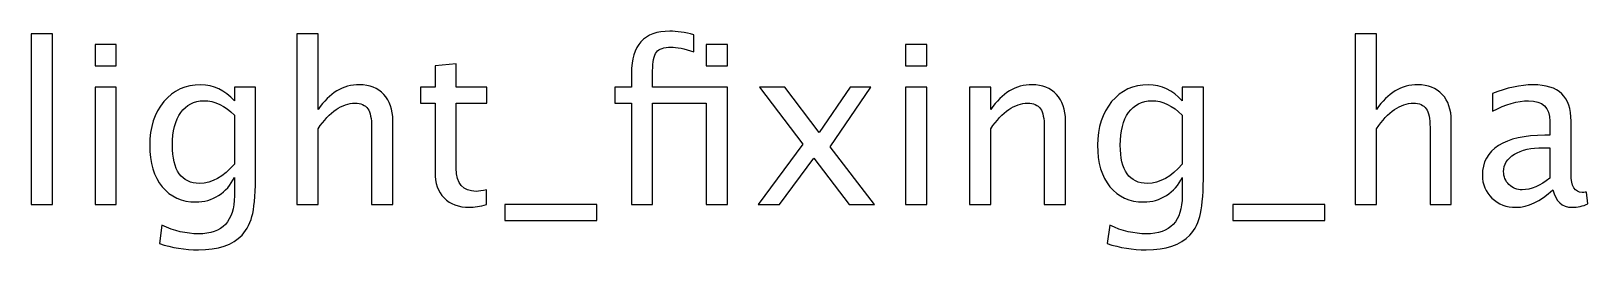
# Model space of a CAD drawing. Header units: centimetres. Extents: x -44 to 32.2, y -22.5 to 43.3.
# Drawn here: x -13.06 to -4.12, y 30.46 to 31.71 of the extents above; entities that cross this region are included whole.
import ezdxf

# ---------------------------------------------------------------- set-up
doc = ezdxf.new("R2010")
doc.units = ezdxf.units.CM
doc.header["$MEASUREMENT"] = 0
doc.layers.add('Layer 1', color=7, linetype='Continuous')

msp = doc.modelspace()

# ---------------------------------------------------------------- linework, layer by layer
at = {"layer": 'Layer 1'}
for points, knots in [([(-13.0627, 30.71887), (-13.0627, 30.71887), (-13.0627, 31.69804), (-13.0627, 31.69804), (-13.0627, 31.69804), (-13.0627, 31.69804), (-12.94078, 31.69804), (-12.94078, 31.69804), (-12.94078, 31.69804), (-12.94078, 31.69804), (-12.94078, 30.71887), (-12.94078, 30.71887), (-12.94078, 30.71887), (-12.94078, 30.71887), (-13.0627, 30.71887), (-13.0627, 30.71887)], [0, 0, 0, 0, 0.2, 0.2, 0.2, 0.2, 0.4, 0.4, 0.4, 0.4, 0.6, 0.6, 0.6, 0.6, 1, 1, 1, 1]), ([(-11.53679, 30.71887), (-11.53679, 30.71887), (-11.53679, 31.69804), (-11.53679, 31.69804), (-11.53679, 31.69804), (-11.53679, 31.69804), (-11.41487, 31.69804), (-11.41487, 31.69804), (-11.41487, 31.69804), (-11.41487, 31.69804), (-11.41487, 31.26476), (-11.41487, 31.26476), (-11.41487, 31.26476), (-11.35031, 31.35895), (-11.27115, 31.40594), (-11.17759, 31.40594), (-11.17759, 31.40594), (-11.11875, 31.40594), (-11.07197, 31.38753), (-11.03747, 31.35048), (-11.03747, 31.35048), (-11.00297, 31.31365), (-10.98561, 31.26391), (-10.98561, 31.20168), (-10.98561, 31.20168), (-10.98561, 31.20168), (-10.98561, 30.71887), (-10.98561, 30.71887), (-10.98561, 30.71887), (-10.98561, 30.71887), (-11.10753, 30.71887), (-11.10753, 30.71887), (-11.10753, 30.71887), (-11.10753, 30.71887), (-11.10753, 31.16189), (-11.10753, 31.16189), (-11.10753, 31.16189), (-11.10753, 31.21184), (-11.11494, 31.2474), (-11.12954, 31.26857), (-11.12954, 31.26857), (-11.14436, 31.28995), (-11.1687, 31.30053), (-11.20278, 31.30053), (-11.20278, 31.30053), (-11.27771, 31.30053), (-11.34841, 31.25164), (-11.41487, 31.15385), (-11.41487, 31.15385), (-11.41487, 31.15385), (-11.41487, 30.71887), (-11.41487, 30.71887), (-11.41487, 30.71887), (-11.41487, 30.71887), (-11.53679, 30.71887), (-11.53679, 30.71887)], [0, 0, 0, 0, 0.0666667, 0.0666667, 0.0666667, 0.0666667, 0.1333333, 0.1333333, 0.1333333, 0.1333333, 0.2, 0.2, 0.2, 0.2, 0.2666667, 0.2666667, 0.2666667, 0.2666667, 0.3333333, 0.3333333, 0.3333333, 0.3333333, 0.4, 0.4, 0.4, 0.4, 0.4666667, 0.4666667, 0.4666667, 0.4666667, 0.5333333, 0.5333333, 0.5333333, 0.5333333, 0.6, 0.6, 0.6, 0.6, 0.6666667, 0.6666667, 0.6666667, 0.6666667, 0.7333333, 0.7333333, 0.7333333, 0.7333333, 0.8, 0.8, 0.8, 0.8, 0.8666667, 0.8666667, 0.8666667, 0.8666667, 1, 1, 1, 1]), ([(-9.6157, 30.71887), (-9.6157, 30.71887), (-9.6157, 31.30053), (-9.6157, 31.30053), (-9.6157, 31.30053), (-9.6157, 31.30053), (-9.71116, 31.30053), (-9.71116, 31.30053), (-9.71116, 31.30053), (-9.71116, 31.30053), (-9.71116, 31.39197), (-9.71116, 31.39197), (-9.71116, 31.39197), (-9.71116, 31.39197), (-9.6157, 31.39197), (-9.6157, 31.39197), (-9.6157, 31.39197), (-9.6157, 31.39197), (-9.6157, 31.47262), (-9.6157, 31.47262), (-9.6157, 31.47262), (-9.6157, 31.63306), (-9.54246, 31.71328), (-9.39599, 31.71328), (-9.39599, 31.71328), (-9.35493, 31.71328), (-9.30836, 31.70651), (-9.25629, 31.69296), (-9.25629, 31.69296), (-9.25629, 31.69296), (-9.25629, 31.59517), (-9.25629, 31.59517), (-9.25629, 31.59517), (-9.31153, 31.61295), (-9.35577, 31.62184), (-9.389, 31.62184), (-9.389, 31.62184), (-9.42943, 31.62184), (-9.45695, 31.61232), (-9.47155, 31.59305), (-9.47155, 31.59305), (-9.48637, 31.57379), (-9.49378, 31.53802), (-9.49378, 31.48574), (-9.49378, 31.48574), (-9.49378, 31.48574), (-9.49378, 31.39197), (-9.49378, 31.39197), (-9.49378, 31.39197), (-9.49378, 31.39197), (-9.06452, 31.39197), (-9.06452, 31.39197), (-9.06452, 31.39197), (-9.06452, 31.39197), (-9.06452, 30.71887), (-9.06452, 30.71887), (-9.06452, 30.71887), (-9.06452, 30.71887), (-9.18644, 30.71887), (-9.18644, 30.71887), (-9.18644, 30.71887), (-9.18644, 30.71887), (-9.18644, 31.30053), (-9.18644, 31.30053), (-9.18644, 31.30053), (-9.18644, 31.30053), (-9.49378, 31.30053), (-9.49378, 31.30053), (-9.49378, 31.30053), (-9.49378, 31.30053), (-9.49378, 30.71887), (-9.49378, 30.71887), (-9.49378, 30.71887), (-9.49378, 30.71887), (-9.6157, 30.71887), (-9.6157, 30.71887)], [0, 0, 0, 0, 0.05, 0.05, 0.05, 0.05, 0.1, 0.1, 0.1, 0.1, 0.15, 0.15, 0.15, 0.15, 0.2, 0.2, 0.2, 0.2, 0.25, 0.25, 0.25, 0.25, 0.3, 0.3, 0.3, 0.3, 0.35, 0.35, 0.35, 0.35, 0.4, 0.4, 0.4, 0.4, 0.45, 0.45, 0.45, 0.45, 0.5, 0.5, 0.5, 0.5, 0.55, 0.55, 0.55, 0.55, 0.6, 0.6, 0.6, 0.6, 0.65, 0.65, 0.65, 0.65, 0.7, 0.7, 0.7, 0.7, 0.75, 0.75, 0.75, 0.75, 0.8, 0.8, 0.8, 0.8, 0.85, 0.85, 0.85, 0.85, 0.9, 0.9, 0.9, 0.9, 1, 1, 1, 1]), ([(-5.45898, 30.71887), (-5.45898, 30.71887), (-5.45898, 31.69804), (-5.45898, 31.69804), (-5.45898, 31.69804), (-5.45898, 31.69804), (-5.33706, 31.69804), (-5.33706, 31.69804), (-5.33706, 31.69804), (-5.33706, 31.69804), (-5.33706, 31.26476), (-5.33706, 31.26476), (-5.33706, 31.26476), (-5.2725, 31.35895), (-5.19334, 31.40594), (-5.09978, 31.40594), (-5.09978, 31.40594), (-5.04094, 31.40594), (-4.99416, 31.38753), (-4.95966, 31.35048), (-4.95966, 31.35048), (-4.92516, 31.31365), (-4.9078, 31.26391), (-4.9078, 31.20168), (-4.9078, 31.20168), (-4.9078, 31.20168), (-4.9078, 30.71887), (-4.9078, 30.71887), (-4.9078, 30.71887), (-4.9078, 30.71887), (-5.02972, 30.71887), (-5.02972, 30.71887), (-5.02972, 30.71887), (-5.02972, 30.71887), (-5.02972, 31.16189), (-5.02972, 31.16189), (-5.02972, 31.16189), (-5.02972, 31.21184), (-5.03713, 31.2474), (-5.05173, 31.26857), (-5.05173, 31.26857), (-5.06655, 31.28995), (-5.09089, 31.30053), (-5.12497, 31.30053), (-5.12497, 31.30053), (-5.1999, 31.30053), (-5.2706, 31.25164), (-5.33706, 31.15385), (-5.33706, 31.15385), (-5.33706, 31.15385), (-5.33706, 30.71887), (-5.33706, 30.71887), (-5.33706, 30.71887), (-5.33706, 30.71887), (-5.45898, 30.71887), (-5.45898, 30.71887)], [0, 0, 0, 0, 0.0666667, 0.0666667, 0.0666667, 0.0666667, 0.1333333, 0.1333333, 0.1333333, 0.1333333, 0.2, 0.2, 0.2, 0.2, 0.2666667, 0.2666667, 0.2666667, 0.2666667, 0.3333333, 0.3333333, 0.3333333, 0.3333333, 0.4, 0.4, 0.4, 0.4, 0.4666667, 0.4666667, 0.4666667, 0.4666667, 0.5333333, 0.5333333, 0.5333333, 0.5333333, 0.6, 0.6, 0.6, 0.6, 0.6666667, 0.6666667, 0.6666667, 0.6666667, 0.7333333, 0.7333333, 0.7333333, 0.7333333, 0.8, 0.8, 0.8, 0.8, 0.8666667, 0.8666667, 0.8666667, 0.8666667, 1, 1, 1, 1]), ([(-12.69567, 31.51516), (-12.69567, 31.51516), (-12.69567, 31.63708), (-12.69567, 31.63708), (-12.69567, 31.63708), (-12.69567, 31.63708), (-12.57375, 31.63708), (-12.57375, 31.63708), (-12.57375, 31.63708), (-12.57375, 31.63708), (-12.57375, 31.51516), (-12.57375, 31.51516), (-12.57375, 31.51516), (-12.57375, 31.51516), (-12.69567, 31.51516), (-12.69567, 31.51516)], [0, 0, 0, 0, 0.2, 0.2, 0.2, 0.2, 0.4, 0.4, 0.4, 0.4, 0.6, 0.6, 0.6, 0.6, 1, 1, 1, 1]), ([(-9.18644, 31.51516), (-9.18644, 31.51516), (-9.18644, 31.63708), (-9.18644, 31.63708), (-9.18644, 31.63708), (-9.18644, 31.63708), (-9.06452, 31.63708), (-9.06452, 31.63708), (-9.06452, 31.63708), (-9.06452, 31.63708), (-9.06452, 31.51516), (-9.06452, 31.51516), (-9.06452, 31.51516), (-9.06452, 31.51516), (-9.18644, 31.51516), (-9.18644, 31.51516)], [0, 0, 0, 0, 0.2, 0.2, 0.2, 0.2, 0.4, 0.4, 0.4, 0.4, 0.6, 0.6, 0.6, 0.6, 1, 1, 1, 1]), ([(-8.04111, 31.51516), (-8.04111, 31.51516), (-8.04111, 31.63708), (-8.04111, 31.63708), (-8.04111, 31.63708), (-8.04111, 31.63708), (-7.91919, 31.63708), (-7.91919, 31.63708), (-7.91919, 31.63708), (-7.91919, 31.63708), (-7.91919, 31.51516), (-7.91919, 31.51516), (-7.91919, 31.51516), (-7.91919, 31.51516), (-8.04111, 31.51516), (-8.04111, 31.51516)], [0, 0, 0, 0, 0.2, 0.2, 0.2, 0.2, 0.4, 0.4, 0.4, 0.4, 0.6, 0.6, 0.6, 0.6, 1, 1, 1, 1]), ([(-10.44755, 30.71908), (-10.48523, 30.70871), (-10.51803, 30.70363), (-10.54576, 30.70363), (-10.54576, 30.70363), (-10.60799, 30.70363), (-10.65646, 30.72141), (-10.69118, 30.75697), (-10.69118, 30.75697), (-10.7261, 30.79253), (-10.74346, 30.84185), (-10.74346, 30.90514), (-10.74346, 30.90514), (-10.74346, 30.90514), (-10.74346, 31.30053), (-10.74346, 31.30053), (-10.74346, 31.30053), (-10.74346, 31.30053), (-10.8277, 31.30053), (-10.8277, 31.30053), (-10.8277, 31.30053), (-10.8277, 31.30053), (-10.8277, 31.39197), (-10.8277, 31.39197), (-10.8277, 31.39197), (-10.8277, 31.39197), (-10.74346, 31.39197), (-10.74346, 31.39197), (-10.74346, 31.39197), (-10.74346, 31.39197), (-10.74346, 31.51368), (-10.74346, 31.51368), (-10.74346, 31.51368), (-10.74346, 31.51368), (-10.62154, 31.52532), (-10.62154, 31.52532), (-10.62154, 31.52532), (-10.62154, 31.52532), (-10.62154, 31.39197), (-10.62154, 31.39197), (-10.62154, 31.39197), (-10.62154, 31.39197), (-10.44501, 31.39197), (-10.44501, 31.39197), (-10.44501, 31.39197), (-10.44501, 31.39197), (-10.44501, 31.30053), (-10.44501, 31.30053), (-10.44501, 31.30053), (-10.44501, 31.30053), (-10.62154, 31.30053), (-10.62154, 31.30053), (-10.62154, 31.30053), (-10.62154, 31.30053), (-10.62154, 30.92715), (-10.62154, 30.92715), (-10.62154, 30.92715), (-10.62154, 30.8391), (-10.58323, 30.79507), (-10.50682, 30.79507), (-10.50682, 30.79507), (-10.49052, 30.79507), (-10.47083, 30.79782), (-10.44755, 30.80311), (-10.44755, 30.80311), (-10.44755, 30.80311), (-10.44755, 30.71908), (-10.44755, 30.71908)], [0, 0, 0, 0, 0.0555556, 0.0555556, 0.0555556, 0.0555556, 0.1111111, 0.1111111, 0.1111111, 0.1111111, 0.1666667, 0.1666667, 0.1666667, 0.1666667, 0.2222222, 0.2222222, 0.2222222, 0.2222222, 0.2777778, 0.2777778, 0.2777778, 0.2777778, 0.3333333, 0.3333333, 0.3333333, 0.3333333, 0.3888889, 0.3888889, 0.3888889, 0.3888889, 0.4444444, 0.4444444, 0.4444444, 0.4444444, 0.5, 0.5, 0.5, 0.5, 0.5555556, 0.5555556, 0.5555556, 0.5555556, 0.6111111, 0.6111111, 0.6111111, 0.6111111, 0.6666667, 0.6666667, 0.6666667, 0.6666667, 0.7222222, 0.7222222, 0.7222222, 0.7222222, 0.7777778, 0.7777778, 0.7777778, 0.7777778, 0.8333333, 0.8333333, 0.8333333, 0.8333333, 0.8888889, 0.8888889, 0.8888889, 0.8888889, 1, 1, 1, 1]), ([(-12.69567, 30.71887), (-12.69567, 30.71887), (-12.69567, 31.39197), (-12.69567, 31.39197), (-12.69567, 31.39197), (-12.69567, 31.39197), (-12.57375, 31.39197), (-12.57375, 31.39197), (-12.57375, 31.39197), (-12.57375, 31.39197), (-12.57375, 30.71887), (-12.57375, 30.71887), (-12.57375, 30.71887), (-12.57375, 30.71887), (-12.69567, 30.71887), (-12.69567, 30.71887)], [0, 0, 0, 0, 0.2, 0.2, 0.2, 0.2, 0.4, 0.4, 0.4, 0.4, 0.6, 0.6, 0.6, 0.6, 1, 1, 1, 1]), ([(-12.3261, 30.49535), (-12.3261, 30.49535), (-12.31171, 30.60076), (-12.31171, 30.60076), (-12.31171, 30.60076), (-12.24101, 30.56774), (-12.17095, 30.55123), (-12.10173, 30.55123), (-12.10173, 30.55123), (-11.96436, 30.55123), (-11.89557, 30.62404), (-11.89557, 30.76946), (-11.89557, 30.76946), (-11.89557, 30.76946), (-11.89557, 30.87529), (-11.89557, 30.87529), (-11.89557, 30.87529), (-11.91674, 30.83063), (-11.94679, 30.79613), (-11.98595, 30.77136), (-11.98595, 30.77136), (-12.02511, 30.7466), (-12.06871, 30.73411), (-12.11676, 30.73411), (-12.11676, 30.73411), (-12.19825, 30.73411), (-12.26281, 30.76332), (-12.31044, 30.82174), (-12.31044, 30.82174), (-12.35806, 30.88016), (-12.38198, 30.95932), (-12.38198, 31.05923), (-12.38198, 31.05923), (-12.38198, 31.16147), (-12.35489, 31.24486), (-12.3007, 31.30942), (-12.3007, 31.30942), (-12.2463, 31.37377), (-12.17624, 31.40594), (-12.09009, 31.40594), (-12.09009, 31.40594), (-12.01474, 31.40594), (-11.94976, 31.37546), (-11.89557, 31.31429), (-11.89557, 31.31429), (-11.89557, 31.31429), (-11.89557, 31.39197), (-11.89557, 31.39197), (-11.89557, 31.39197), (-11.89557, 31.39197), (-11.77365, 31.39197), (-11.77365, 31.39197), (-11.77365, 31.39197), (-11.77365, 31.39197), (-11.77365, 30.9026), (-11.77365, 30.9026), (-11.77365, 30.9026), (-11.77365, 30.7974), (-11.77915, 30.71951), (-11.79016, 30.66892), (-11.79016, 30.66892), (-11.80095, 30.61833), (-11.8217, 30.57684), (-11.85175, 30.54467), (-11.85175, 30.54467), (-11.90509, 30.48815), (-11.98849, 30.45979), (-12.10173, 30.45979), (-12.10173, 30.45979), (-12.17941, 30.45979), (-12.25413, 30.47164), (-12.3261, 30.49535)], [0, 0, 0, 0, 0.0526316, 0.0526316, 0.0526316, 0.0526316, 0.1052632, 0.1052632, 0.1052632, 0.1052632, 0.1578947, 0.1578947, 0.1578947, 0.1578947, 0.2105263, 0.2105263, 0.2105263, 0.2105263, 0.2631579, 0.2631579, 0.2631579, 0.2631579, 0.3157895, 0.3157895, 0.3157895, 0.3157895, 0.3684211, 0.3684211, 0.3684211, 0.3684211, 0.4210526, 0.4210526, 0.4210526, 0.4210526, 0.4736842, 0.4736842, 0.4736842, 0.4736842, 0.5263158, 0.5263158, 0.5263158, 0.5263158, 0.5789474, 0.5789474, 0.5789474, 0.5789474, 0.6315789, 0.6315789, 0.6315789, 0.6315789, 0.6842105, 0.6842105, 0.6842105, 0.6842105, 0.7368421, 0.7368421, 0.7368421, 0.7368421, 0.7894737, 0.7894737, 0.7894737, 0.7894737, 0.8421053, 0.8421053, 0.8421053, 0.8421053, 0.8947368, 0.8947368, 0.8947368, 0.8947368, 1, 1, 1, 1]), ([(-8.88735, 30.71887), (-8.88735, 30.71887), (-8.63102, 31.06622), (-8.63102, 31.06622), (-8.63102, 31.06622), (-8.63102, 31.06622), (-8.87973, 31.39197), (-8.87973, 31.39197), (-8.87973, 31.39197), (-8.87973, 31.39197), (-8.73431, 31.39197), (-8.73431, 31.39197), (-8.73431, 31.39197), (-8.73431, 31.39197), (-8.53789, 31.13268), (-8.53789, 31.13268), (-8.53789, 31.13268), (-8.53789, 31.13268), (-8.36009, 31.39197), (-8.36009, 31.39197), (-8.36009, 31.39197), (-8.36009, 31.39197), (-8.24092, 31.39197), (-8.24092, 31.39197), (-8.24092, 31.39197), (-8.24092, 31.39197), (-8.47375, 31.05055), (-8.47375, 31.05055), (-8.47375, 31.05055), (-8.47375, 31.05055), (-8.2206, 30.71887), (-8.2206, 30.71887), (-8.2206, 30.71887), (-8.2206, 30.71887), (-8.36601, 30.71887), (-8.36601, 30.71887), (-8.36601, 30.71887), (-8.36601, 30.71887), (-8.56879, 30.98557), (-8.56879, 30.98557), (-8.56879, 30.98557), (-8.56879, 30.98557), (-8.76501, 30.71887), (-8.76501, 30.71887), (-8.76501, 30.71887), (-8.76501, 30.71887), (-8.88735, 30.71887), (-8.88735, 30.71887)], [0, 0, 0, 0, 0.0769231, 0.0769231, 0.0769231, 0.0769231, 0.1538462, 0.1538462, 0.1538462, 0.1538462, 0.2307692, 0.2307692, 0.2307692, 0.2307692, 0.3076923, 0.3076923, 0.3076923, 0.3076923, 0.3846154, 0.3846154, 0.3846154, 0.3846154, 0.4615385, 0.4615385, 0.4615385, 0.4615385, 0.5384615, 0.5384615, 0.5384615, 0.5384615, 0.6153846, 0.6153846, 0.6153846, 0.6153846, 0.6923077, 0.6923077, 0.6923077, 0.6923077, 0.7692308, 0.7692308, 0.7692308, 0.7692308, 0.8461538, 0.8461538, 0.8461538, 0.8461538, 1, 1, 1, 1]), ([(-8.04111, 30.71887), (-8.04111, 30.71887), (-8.04111, 31.39197), (-8.04111, 31.39197), (-8.04111, 31.39197), (-8.04111, 31.39197), (-7.91919, 31.39197), (-7.91919, 31.39197), (-7.91919, 31.39197), (-7.91919, 31.39197), (-7.91919, 30.71887), (-7.91919, 30.71887), (-7.91919, 30.71887), (-7.91919, 30.71887), (-8.04111, 30.71887), (-8.04111, 30.71887)], [0, 0, 0, 0, 0.2, 0.2, 0.2, 0.2, 0.4, 0.4, 0.4, 0.4, 0.6, 0.6, 0.6, 0.6, 1, 1, 1, 1]), ([(-7.67408, 30.71887), (-7.67408, 30.71887), (-7.67408, 31.39197), (-7.67408, 31.39197), (-7.67408, 31.39197), (-7.67408, 31.39197), (-7.55216, 31.39197), (-7.55216, 31.39197), (-7.55216, 31.39197), (-7.55216, 31.39197), (-7.55216, 31.26476), (-7.55216, 31.26476), (-7.55216, 31.26476), (-7.4876, 31.35895), (-7.40844, 31.40594), (-7.31488, 31.40594), (-7.31488, 31.40594), (-7.25604, 31.40594), (-7.20926, 31.38753), (-7.17476, 31.35048), (-7.17476, 31.35048), (-7.14026, 31.31365), (-7.1229, 31.26391), (-7.1229, 31.20168), (-7.1229, 31.20168), (-7.1229, 31.20168), (-7.1229, 30.71887), (-7.1229, 30.71887), (-7.1229, 30.71887), (-7.1229, 30.71887), (-7.24482, 30.71887), (-7.24482, 30.71887), (-7.24482, 30.71887), (-7.24482, 30.71887), (-7.24482, 31.16189), (-7.24482, 31.16189), (-7.24482, 31.16189), (-7.24482, 31.21184), (-7.25223, 31.2474), (-7.26683, 31.26857), (-7.26683, 31.26857), (-7.28165, 31.28995), (-7.30599, 31.30053), (-7.34007, 31.30053), (-7.34007, 31.30053), (-7.415, 31.30053), (-7.4857, 31.25164), (-7.55216, 31.15385), (-7.55216, 31.15385), (-7.55216, 31.15385), (-7.55216, 30.71887), (-7.55216, 30.71887), (-7.55216, 30.71887), (-7.55216, 30.71887), (-7.67408, 30.71887), (-7.67408, 30.71887)], [0, 0, 0, 0, 0.0666667, 0.0666667, 0.0666667, 0.0666667, 0.1333333, 0.1333333, 0.1333333, 0.1333333, 0.2, 0.2, 0.2, 0.2, 0.2666667, 0.2666667, 0.2666667, 0.2666667, 0.3333333, 0.3333333, 0.3333333, 0.3333333, 0.4, 0.4, 0.4, 0.4, 0.4666667, 0.4666667, 0.4666667, 0.4666667, 0.5333333, 0.5333333, 0.5333333, 0.5333333, 0.6, 0.6, 0.6, 0.6, 0.6666667, 0.6666667, 0.6666667, 0.6666667, 0.7333333, 0.7333333, 0.7333333, 0.7333333, 0.8, 0.8, 0.8, 0.8, 0.8666667, 0.8666667, 0.8666667, 0.8666667, 1, 1, 1, 1]), ([(-6.88329, 30.49535), (-6.88329, 30.49535), (-6.8689, 30.60076), (-6.8689, 30.60076), (-6.8689, 30.60076), (-6.7982, 30.56774), (-6.72814, 30.55123), (-6.65892, 30.55123), (-6.65892, 30.55123), (-6.52155, 30.55123), (-6.45276, 30.62404), (-6.45276, 30.76946), (-6.45276, 30.76946), (-6.45276, 30.76946), (-6.45276, 30.87529), (-6.45276, 30.87529), (-6.45276, 30.87529), (-6.47393, 30.83063), (-6.50398, 30.79613), (-6.54314, 30.77136), (-6.54314, 30.77136), (-6.5823, 30.7466), (-6.6259, 30.73411), (-6.67395, 30.73411), (-6.67395, 30.73411), (-6.75544, 30.73411), (-6.82, 30.76332), (-6.86763, 30.82174), (-6.86763, 30.82174), (-6.91525, 30.88016), (-6.93917, 30.95932), (-6.93917, 31.05923), (-6.93917, 31.05923), (-6.93917, 31.16147), (-6.91208, 31.24486), (-6.85789, 31.30942), (-6.85789, 31.30942), (-6.80349, 31.37377), (-6.73343, 31.40594), (-6.64728, 31.40594), (-6.64728, 31.40594), (-6.57193, 31.40594), (-6.50695, 31.37546), (-6.45276, 31.31429), (-6.45276, 31.31429), (-6.45276, 31.31429), (-6.45276, 31.39197), (-6.45276, 31.39197), (-6.45276, 31.39197), (-6.45276, 31.39197), (-6.33084, 31.39197), (-6.33084, 31.39197), (-6.33084, 31.39197), (-6.33084, 31.39197), (-6.33084, 30.9026), (-6.33084, 30.9026), (-6.33084, 30.9026), (-6.33084, 30.7974), (-6.33634, 30.71951), (-6.34735, 30.66892), (-6.34735, 30.66892), (-6.35814, 30.61833), (-6.37889, 30.57684), (-6.40894, 30.54467), (-6.40894, 30.54467), (-6.46228, 30.48815), (-6.54568, 30.45979), (-6.65892, 30.45979), (-6.65892, 30.45979), (-6.7366, 30.45979), (-6.81132, 30.47164), (-6.88329, 30.49535)], [0, 0, 0, 0, 0.0526316, 0.0526316, 0.0526316, 0.0526316, 0.1052632, 0.1052632, 0.1052632, 0.1052632, 0.1578947, 0.1578947, 0.1578947, 0.1578947, 0.2105263, 0.2105263, 0.2105263, 0.2105263, 0.2631579, 0.2631579, 0.2631579, 0.2631579, 0.3157895, 0.3157895, 0.3157895, 0.3157895, 0.3684211, 0.3684211, 0.3684211, 0.3684211, 0.4210526, 0.4210526, 0.4210526, 0.4210526, 0.4736842, 0.4736842, 0.4736842, 0.4736842, 0.5263158, 0.5263158, 0.5263158, 0.5263158, 0.5789474, 0.5789474, 0.5789474, 0.5789474, 0.6315789, 0.6315789, 0.6315789, 0.6315789, 0.6842105, 0.6842105, 0.6842105, 0.6842105, 0.7368421, 0.7368421, 0.7368421, 0.7368421, 0.7894737, 0.7894737, 0.7894737, 0.7894737, 0.8421053, 0.8421053, 0.8421053, 0.8421053, 0.8947368, 0.8947368, 0.8947368, 0.8947368, 1, 1, 1, 1]), ([(-4.32381, 30.8046), (-4.39704, 30.73729), (-4.46753, 30.70363), (-4.53526, 30.70363), (-4.53526, 30.70363), (-4.59093, 30.70363), (-4.63729, 30.72099), (-4.6739, 30.75591), (-4.6739, 30.75591), (-4.71073, 30.79084), (-4.72915, 30.83486), (-4.72915, 30.88799), (-4.72915, 30.88799), (-4.72915, 30.96144), (-4.69825, 31.01796), (-4.63644, 31.05733), (-4.63644, 31.05733), (-4.57463, 31.0967), (-4.48594, 31.11638), (-4.37037, 31.11638), (-4.37037, 31.11638), (-4.37037, 31.11638), (-4.3418, 31.11638), (-4.3418, 31.11638), (-4.3418, 31.11638), (-4.3418, 31.11638), (-4.3418, 31.19745), (-4.3418, 31.19745), (-4.3418, 31.19745), (-4.3418, 31.27555), (-4.38244, 31.3145), (-4.46393, 31.3145), (-4.46393, 31.3145), (-4.52701, 31.3145), (-4.59601, 31.2946), (-4.67073, 31.25481), (-4.67073, 31.25481), (-4.67073, 31.25481), (-4.67073, 31.35514), (-4.67073, 31.35514), (-4.67073, 31.35514), (-4.5886, 31.38901), (-4.51113, 31.40594), (-4.43853, 31.40594), (-4.43853, 31.40594), (-4.36381, 31.40594), (-4.30857, 31.38901), (-4.27322, 31.35493), (-4.27322, 31.35493), (-4.23766, 31.32085), (-4.21988, 31.26836), (-4.21988, 31.19745), (-4.21988, 31.19745), (-4.21988, 31.19745), (-4.21988, 30.89328), (-4.21988, 30.89328), (-4.21988, 30.89328), (-4.21988, 30.82365), (-4.1985, 30.78872), (-4.15553, 30.78872), (-4.15553, 30.78872), (-4.15024, 30.78872), (-4.14241, 30.78957), (-4.13204, 30.79126), (-4.13204, 30.79126), (-4.13204, 30.79126), (-4.12336, 30.72353), (-4.12336, 30.72353), (-4.12336, 30.72353), (-4.15109, 30.71019), (-4.18157, 30.70363), (-4.21501, 30.70363), (-4.21501, 30.70363), (-4.27195, 30.70363), (-4.30814, 30.73729), (-4.32381, 30.8046)], [0, 0, 0, 0, 0.05, 0.05, 0.05, 0.05, 0.1, 0.1, 0.1, 0.1, 0.15, 0.15, 0.15, 0.15, 0.2, 0.2, 0.2, 0.2, 0.25, 0.25, 0.25, 0.25, 0.3, 0.3, 0.3, 0.3, 0.35, 0.35, 0.35, 0.35, 0.4, 0.4, 0.4, 0.4, 0.45, 0.45, 0.45, 0.45, 0.5, 0.5, 0.5, 0.5, 0.55, 0.55, 0.55, 0.55, 0.6, 0.6, 0.6, 0.6, 0.65, 0.65, 0.65, 0.65, 0.7, 0.7, 0.7, 0.7, 0.75, 0.75, 0.75, 0.75, 0.8, 0.8, 0.8, 0.8, 0.85, 0.85, 0.85, 0.85, 0.9, 0.9, 0.9, 0.9, 1, 1, 1, 1]), ([(-11.89557, 30.9517), (-11.89557, 30.9517), (-11.89557, 31.23089), (-11.89557, 31.23089), (-11.89557, 31.23089), (-11.94933, 31.28656), (-12.00796, 31.3145), (-12.07125, 31.3145), (-12.07125, 31.3145), (-12.12756, 31.3145), (-12.17158, 31.29206), (-12.20333, 31.24698), (-12.20333, 31.24698), (-12.23529, 31.20211), (-12.25117, 31.13966), (-12.25117, 31.06008), (-12.25117, 31.06008), (-12.25117, 30.91382), (-12.19931, 30.84079), (-12.09538, 30.84079), (-12.09538, 30.84079), (-12.02469, 30.84079), (-11.95801, 30.87783), (-11.89557, 30.9517)], [0, 0, 0, 0, 0.1428571, 0.1428571, 0.1428571, 0.1428571, 0.2857143, 0.2857143, 0.2857143, 0.2857143, 0.4285714, 0.4285714, 0.4285714, 0.4285714, 0.5714286, 0.5714286, 0.5714286, 0.5714286, 0.7142857, 0.7142857, 0.7142857, 0.7142857, 1, 1, 1, 1]), ([(-6.45276, 30.9517), (-6.45276, 30.9517), (-6.45276, 31.23089), (-6.45276, 31.23089), (-6.45276, 31.23089), (-6.50652, 31.28656), (-6.56515, 31.3145), (-6.62844, 31.3145), (-6.62844, 31.3145), (-6.68475, 31.3145), (-6.72877, 31.29206), (-6.76052, 31.24698), (-6.76052, 31.24698), (-6.79248, 31.20211), (-6.80836, 31.13966), (-6.80836, 31.06008), (-6.80836, 31.06008), (-6.80836, 30.91382), (-6.7565, 30.84079), (-6.65257, 30.84079), (-6.65257, 30.84079), (-6.58188, 30.84079), (-6.5152, 30.87783), (-6.45276, 30.9517)], [0, 0, 0, 0, 0.1428571, 0.1428571, 0.1428571, 0.1428571, 0.2857143, 0.2857143, 0.2857143, 0.2857143, 0.4285714, 0.4285714, 0.4285714, 0.4285714, 0.5714286, 0.5714286, 0.5714286, 0.5714286, 0.7142857, 0.7142857, 0.7142857, 0.7142857, 1, 1, 1, 1]), ([(-4.3418, 30.87106), (-4.3418, 30.87106), (-4.3418, 31.04399), (-4.3418, 31.04399), (-4.3418, 31.04399), (-4.3418, 31.04399), (-4.38096, 31.04526), (-4.38096, 31.04526), (-4.38096, 31.04526), (-4.44869, 31.04526), (-4.5033, 31.03277), (-4.545, 31.0078), (-4.545, 31.0078), (-4.58649, 30.98261), (-4.60723, 30.94938), (-4.60723, 30.90789), (-4.60723, 30.90789), (-4.60723, 30.87889), (-4.59686, 30.85434), (-4.57633, 30.83423), (-4.57633, 30.83423), (-4.55558, 30.81412), (-4.53039, 30.80396), (-4.50055, 30.80396), (-4.50055, 30.80396), (-4.44975, 30.80396), (-4.39683, 30.8264), (-4.3418, 30.87106)], [0, 0, 0, 0, 0.125, 0.125, 0.125, 0.125, 0.25, 0.25, 0.25, 0.25, 0.375, 0.375, 0.375, 0.375, 0.5, 0.5, 0.5, 0.5, 0.625, 0.625, 0.625, 0.625, 0.75, 0.75, 0.75, 0.75, 1, 1, 1, 1]), ([(-10.34214, 30.62743), (-10.34214, 30.62743), (-10.34214, 30.71887), (-10.34214, 30.71887), (-10.34214, 30.71887), (-10.34214, 30.71887), (-9.81382, 30.71887), (-9.81382, 30.71887), (-9.81382, 30.71887), (-9.81382, 30.71887), (-9.81382, 30.62743), (-9.81382, 30.62743), (-9.81382, 30.62743), (-9.81382, 30.62743), (-10.34214, 30.62743), (-10.34214, 30.62743)], [0, 0, 0, 0, 0.2, 0.2, 0.2, 0.2, 0.4, 0.4, 0.4, 0.4, 0.6, 0.6, 0.6, 0.6, 1, 1, 1, 1]), ([(-6.16256, 30.62743), (-6.16256, 30.62743), (-6.16256, 30.71887), (-6.16256, 30.71887), (-6.16256, 30.71887), (-6.16256, 30.71887), (-5.63424, 30.71887), (-5.63424, 30.71887), (-5.63424, 30.71887), (-5.63424, 30.71887), (-5.63424, 30.62743), (-5.63424, 30.62743), (-5.63424, 30.62743), (-5.63424, 30.62743), (-6.16256, 30.62743), (-6.16256, 30.62743)], [0, 0, 0, 0, 0.2, 0.2, 0.2, 0.2, 0.4, 0.4, 0.4, 0.4, 0.6, 0.6, 0.6, 0.6, 1, 1, 1, 1])]:
    msp.add_open_spline(points, degree=3, knots=knots, dxfattribs=at)

doc.saveas('drawing.dxf')
